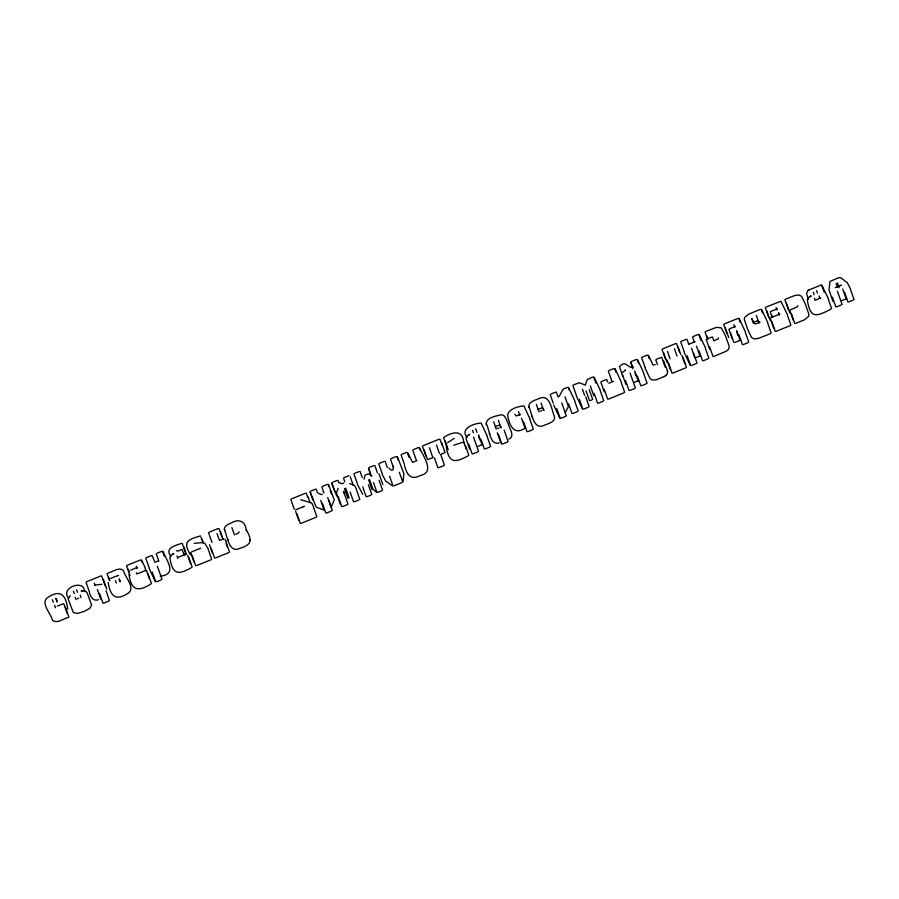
<?xml version="1.0" encoding="UTF-8"?>
<svg xmlns="http://www.w3.org/2000/svg" width="899" height="899" viewBox="0 0 899 899"><rect width="100%" height="100%" fill="white"/><g stroke="black" fill="none" stroke-linecap="round" stroke-linejoin="round"><path stroke-width="1.35" d="M454.231 438.386L447.646 442.656M393.166 466.199C394.245 470.885 391.649 471.604 388.851 467.918M403.112 481.291L403.865 473.515L397.482 456.928M364.028 479.189L365.005 475.234L368.197 473.942M338.238 488.236L336.395 492.821L340.26 504.081M565.224 412.765L568.438 406.55L564.988 396.762M558.863 396.751L563.212 389.222L567.224 387.424M622.569 372.343L625.592 370.028L624.895 370.455M665.721 375.568C670.834 371.838 663.945 365.477 663.788 361.027M807.965 290.557L806.504 293.49L808.482 299.153M508.901 439.072C515.554 435.914 509.092 428.329 508.205 423.71C506.373 420.518 505.541 413.945 500.395 414.889C495.518 416.237 485.28 417.844 486.415 424.643M416.878 460.715L412.495 462.389L407.775 452.77M70.212 595.711L68.133 598.756L73.269 612.522L77.516 613.455L83.697 611.59L89.585 608.511L91.642 605.094L87.034 592.587L85.113 590.8L81.18 590.935L82.405 590.778M538.108 409.405L542.277 407.719L544.041 410.337M645.066 368.028L649.685 377.906L651.719 379.895L656.023 379.884L664.597 376.378M808.628 290.096L821.607 284.826L828.181 298.21M664.451 376.479L665.957 375.411M807.74 290.725L808.763 289.995M130.692 570.236L137.457 567.235M343.665 483.033L341.901 483.741L339.811 482.875M295.602 509.902L304.244 506.283L303.143 506.766M468.525 435.116L469.649 434.374L467.165 436.015L465.963 438.24L469.683 449.275M172.597 554.323L173.799 553.559L170.934 555.346L169.81 557.504C172.394 574.461 177.845 575.326 191.341 567.718M809.988 296.659L811.213 295.883L808.437 297.614L807.28 299.906C810.347 318.583 815.73 317.055 830.777 309.222M110.723 578.327L118.41 575.405L117.836 575.574M199.983 548.525L200.511 548.266L191.509 551.907M840.7 285.5L841.419 285.174L835.306 287.646M86.866 581.608L100.699 576.012M107.869 573.113C112.454 572.146 119.005 566.392 123.523 570.651C124.804 576.877 134.85 586.564 129.198 592.407C116.926 601.184 110.431 597.7 108.172 582.406M127.4 565.224L140.222 560.043M146.571 557.47L152.01 555.515L154.92 562.257L158.325 560.886M157.111 553.211L161.618 551.39M181.205 543.468C175.215 545.738 164.27 547.884 170.99 556.616M209.388 532.084L217.951 528.612M291.647 498.821L305.334 493.293M310.942 491.023L315.268 489.281M322.651 486.292L327.124 484.482M332.608 482.269L337.024 480.482M344.373 477.515L348.857 475.695M354.79 473.301L359.117 471.548M369.388 467.401L373.86 465.592M379.614 463.266L384.188 461.412M391.38 458.512L396.01 456.636M401.887 454.265L406.303 452.478M413.596 449.534L418.159 447.68M423.249 445.623L438.993 439.263M444.443 437.06C452.815 431.498 463.232 429.767 463.772 442.937M551.042 393.964L555.391 392.211M573.697 384.806L579.327 382.727L585.305 385.132L587.249 379.524L592.767 377.097M609.185 370.467L613.691 368.646M620.119 366.039C625.76 359.51 629.311 369.905 633.469 366.961M631.626 361.387L636.144 359.566M642.47 357.004L647.033 355.161M662.866 348.756L675.531 343.643M681.532 341.215L686.038 339.395M693.387 336.428L697.894 334.597M705.85 331.383L716.559 327.337L721.29 327.877L725.493 335.732L729.28 346.531L728.572 349.318L726.459 351.116L714.02 356.42M724.538 323.831L737.798 318.471M760.251 309.391L748.507 314.212L744.507 317.65L744.327 319.55L748.114 330.36L751.598 337.507L754.272 338.934L758.576 338.339L770.376 333.641M766.128 307.02L780.894 301.289L787.468 314.661M785.659 299.12L794.66 295.557L798.964 294.962L801.65 296.4L805.122 303.536L808.92 314.335L808.74 316.234L804.729 319.684L795.784 323.37M689.05 344.182L695.096 341.732M181.261 549.761L177.541 551.244L176.586 550.615M771.05 311.346L777.354 308.795M729.73 328.731L735.393 326.438M322.28 494.304L321.145 494.607L318.504 493.248M520.442 414.36L516.251 415.934L514.835 414.237M601.645 381.412L605.847 379.715M656.585 359.207L660.799 357.499M707.064 338.945L711.57 337.125M219.682 540.423L223.48 538.894M57.266 606.151L62.829 603.903M145.481 570.517L137.727 573.652L136.76 573.843L136.378 572.764M178.665 557.099L186.172 554.065M462.816 442.229L453.725 445.252M613.489 381.322L608.837 383.244M714.02 340.687L718.2 338.912L718.346 337.81M760.06 322.078L755.284 323.977M771.095 317.617L779.826 314.088M790.603 309.683L797.346 306.93L797.941 305.615M816.191 299.839L820.697 298.019M428.452 459.355L433.307 457.389M440.544 454.467L444.185 452.995M634.053 382.457L638.627 380.603M695.612 357.735L700.456 355.779M590.587 400.46L591.677 400.021M477.751 446.432L482.505 444.499M734.921 342.44L740.585 340.148M525.466 427.857C514.329 436.037 509.227 425.553 507.643 415.181C508.351 408.742 519.262 406.247 523.859 405.842L529.916 418.777M841.554 300.693L846.633 298.637M160.269 576.304C177.114 574.034 167.506 562.122 163.09 551.683M68.009 617.568C63.436 618.546 56.873 624.288 52.367 620.04C51.074 613.815 41.039 604.128 46.681 598.284C59.424 589.092 65.728 593.542 67.785 609.106M103.913 603.049L108.633 601.15M150.65 584.159C137.884 592.149 131.097 590.362 129.018 574.45M156.707 581.72L161.179 579.911M196.667 565.561L210.838 559.83M215.535 557.931L228.683 552.615M301.232 523.285L316.01 517.318M326.787 512.958L331.506 511.048M342.733 506.508L347.16 504.732M354.566 501.732L358.982 499.945M367.107 496.664L370.95 495.113M377.883 492.304L381.693 490.764M394.088 485.752L401.797 482.639M438.892 467.649L443.612 465.738M467.986 455.883C454.894 463.109 448.826 463.277 446.275 446.769M473.144 453.804L477.65 451.972M485.325 448.871L489.809 447.061M528.005 431.621L532.511 429.801M561.167 418.215L565.527 416.451M572.989 413.428L577.349 411.675M583.833 409.056L588.306 407.247M598.577 403.089L602.903 401.347M608.657 399.021L623.816 392.885M630.019 390.38L634.503 388.57M641.762 385.637L646.269 383.817M673.003 373.006L685.667 367.882M691.657 365.466L696.163 363.646M703.512 360.668L708.019 358.847M743.417 344.542L747.934 342.721M776.253 331.27L790.064 325.685M836.8 306.784L841.194 305.008M848.937 301.884L853.196 300.165M502.755 443.96L507.227 442.151M77.213 598.734L78.663 598.217M540.288 411.09L541.76 410.585M497.63 428.452L499.102 427.946M235.74 534.197L238.482 533.096L239.1 531.848M655.214 364.634L653.045 365.095L648.505 355.453M94.631 585.092L101.947 584.294M84.461 591.576C84.506 578.439 59.604 588.216 68.605 598.004M499.17 443.016C489.191 445.331 489.876 429.025 486.089 423.721M201.781 542.648L194.285 543.322M98.519 599.723C93.541 601.712 90.439 596.992 89.462 592.621M200.522 535.905C188.105 539.58 182.283 541.355 190.442 554.897M300.76 499.754L310.829 502.687M349.632 483.606L353.093 484.797M369.051 474.166L371.972 475.976M204.657 543.097L208.242 548.817M392.211 485.696L385.57 480.909L382.21 474.279M373.355 489.517L376.288 492.202M362.713 494.315L357.386 484.325M311.672 503.024L313.414 506.294M354.509 485.505L356.386 488.921M336.81 496.113L331.765 483.505M850.6 289.141L847.206 282.612L840.722 277.679L838.846 277.622L829.901 281.454L829.058 289.95L832.867 301.221M761.723 309.683L767.78 322.617M759.127 322.696L758.071 320.437L753.879 322.19L753.519 323.415L751.8 318.516L754.07 323.37M739.27 318.763L745.338 331.697M699.366 334.9L705.423 347.823M684.128 352.239L690.185 365.174M637.616 359.858L643.673 372.793M615.163 368.938L621.22 381.873M594.25 377.389L600.307 390.323M576.293 395.83L582.35 408.764M568.696 387.716L574.753 400.651M553.638 404.988L559.695 417.923M528.803 406.46C531.961 412.944 533.107 430.643 544.423 425.249C548.03 423.586 555.998 421.901 554.436 416.417C551.537 409.899 550.042 393.234 539.097 398.527C535.489 400.19 527.522 401.887 529.118 407.371M501.361 427.654L499.586 425.002L496.091 426.182L495.282 427.519M487.213 436.037L481.156 423.103C475.166 423.137 459.322 428.104 467.064 437.498M419.642 447.972C423.047 456.119 435.498 472.323 420.294 475.515C411.034 480.527 406.865 475.065 404.483 465.277M344.564 493.708L343.463 491.303L348.003 504.148M328.596 484.775L334.271 499.866L331.158 507.261L327.708 497.484M224.345 529.533C227.537 535.939 228.582 553.66 239.853 548.368C250.596 545.008 253.125 541.232 246.236 529.826C245.27 521.195 238.718 518.678 231.942 522.6C228.975 523.971 222.941 526.061 224.66 530.455M224.952 539.186L226.087 541.603M149.167 568.494L155.235 581.428M141.694 560.335L145.189 567.797M378.951 473.582L382.884 484.595M667.238 370.815L667.552 371.725M850.6 289.793L854.05 299.581M844.532 292.242L847.971 302.03M842.7 289.006L846.15 298.794M837.497 282.882L839.216 287.77M836.104 283.443L837.396 287.118M837.374 291.164L842.105 304.401M832.407 297.153L835.845 306.941M828.181 298.861L831.631 308.638M822.046 286.051L824.192 292.164M819.056 295.917L819.922 298.356M816.607 290.68L817.472 293.13M813.28 292.265L814.134 294.715M814.37 298.03L815.224 300.48M791.378 313.729L794.828 323.516M789.76 310.267L793.199 320.055M786.456 303.21L789.895 312.998M784.816 299.704L788.254 309.492M787.457 315.313L790.906 325.101M778.489 312.616L779.354 315.066M776.095 307.514L776.961 309.953M771.713 315.156L772.578 317.594M770.207 311.919L771.926 316.819M771.848 321.628L775.298 331.416M770.241 318.201L773.691 327.989M766.881 311.032L770.331 320.819M765.285 307.604L768.724 317.392M767.78 323.269L771.23 333.057M761.206 309.245L762.498 312.919M756.34 315.538L758.925 322.887M745.327 332.349L748.777 342.137M738.753 318.325L740.046 321.988M739.012 334.9L742.462 344.688M736.663 330.529L740.102 340.316M736.584 331.585L737.877 335.26M733.887 324.618L734.753 327.067M730.516 332.799L733.966 342.586M728.887 329.315L732.325 339.103M725.313 327.877L728.763 337.664M723.684 324.415L726.707 332.978M712.525 336.979L713.817 340.642M706.648 335.473L707.94 339.148M704.996 331.967L707.153 338.08M709.614 346.789L713.064 356.577M706.209 339.53L709.659 349.306M705.423 348.475L708.873 358.263M698.849 334.45L701.006 340.575M699.107 351.037L702.557 360.814M696.523 346.16L699.961 355.948M692.545 337.001L694.264 341.901M693.567 353.273L697.006 363.061M691.5 348.194L694.938 357.982M686.993 339.249L688.713 344.137M687.252 355.824L690.702 365.612M680.678 341.8L684.128 351.588M683.06 357.521L686.51 367.309M681.869 355.274L684.881 363.837M678.138 347.003L680.723 354.341M676.498 343.497L679.509 352.06M674.419 348.711L676.992 356.049M667.496 351.509L670.07 358.847M668.598 363.365L672.036 373.152M666.968 359.903L670.418 369.691M663.664 352.846L667.114 362.634M662.024 349.34L665.474 359.128M661.754 357.341L665.204 367.129M655.742 359.78L657.472 364.668M647.988 355.015L649.28 358.679M641.616 357.588L645.066 367.376M643.673 373.445L647.111 383.232M637.099 359.42L638.391 363.084M637.357 375.996L640.796 385.783M634.705 370.984L638.144 380.771M635.087 373.332L635.953 375.771M630.783 361.971L632.514 366.859M630.783 362.623L632.941 368.736M630.087 373.051L635.346 387.986M625.614 380.738L629.064 390.526M622.468 374.669L625.918 384.457M619.389 366.578L622.838 376.366M621.22 382.524L624.659 392.301M614.646 368.489L615.939 372.164M608.331 371.04L611.781 380.828M606.803 379.569L607.668 382.019M604.252 389.379L607.702 399.167M600.79 381.996L604.24 391.784M600.307 390.975L603.746 400.763M593.733 376.951L595.88 383.064M594.172 393.459L597.61 403.235M590.362 385.986L593.812 395.774M589.193 389.627L592.643 399.414M586.081 390.885L589.53 400.673M585.721 396.875L589.16 406.651M582.417 389.2L584.575 395.313M579.428 399.414L582.867 409.202M572.854 385.39L576.304 395.178M574.753 401.302L578.192 411.09M568.179 387.278L569.045 389.728M568.595 403.797L572.034 413.585M561.774 402.977L566.37 415.866M556.357 392.054L558.077 396.953M556.762 408.573L560.212 418.361M550.188 394.549L553.211 403.112M541.052 402.977L543.637 410.315M536.388 404.516L538.973 411.854M529.916 419.428L533.354 429.216M523.6 421.979L527.039 431.767M521.532 418.226L524.971 428.014M518.498 411.596L519.791 415.271M504.114 430.037L508.07 441.578M498.361 420.26L500.934 427.598M498.349 434.329L501.788 444.117M493.697 421.8L496.282 429.138M497.316 432.79L500.765 442.578M487.202 436.689L490.652 446.477M480.92 439.229L484.37 449.017M478.571 434.88L482.021 444.668M478.616 436.184L479.909 439.847M475.695 428.733L476.987 432.397M472.503 430.34L473.368 432.79M473.571 437.15L478.493 451.399M468.739 444.162L472.177 453.95M465.39 445.511L468.829 455.299M463.783 442.083L466.367 449.421M445.219 441.106L448.23 449.669M443.6 437.644L447.039 447.421M441.589 442.623L445.039 452.411M439.948 439.117L442.094 445.23M441.004 455.366L444.454 465.154M436.42 444.915L439.442 453.478M434.487 458.007L437.937 467.795M429.385 447.758L432.824 457.546M424.047 449.714L427.497 459.501M422.406 446.207L425.856 455.995M419.125 447.533L419.979 449.983M412.753 450.107L416.192 459.895M407.269 452.321L409 457.22M401.044 454.838L404.483 464.626M396.976 456.49L398.268 460.153M399.313 472.256L402.763 482.044M390.492 459.108L393.504 467.671M385.143 461.266L387.3 467.39M389.593 476.189L393.043 485.977M378.76 463.85L382.21 473.638M374.827 465.446L377.4 472.784M379.097 480.358L382.547 490.146M368.534 467.986L370.691 474.099M368.534 468.637L371.118 475.976M373.512 482.673L376.962 492.461M369.556 479.56L372.995 489.348M368.657 479.92L372.096 489.708M368.399 484.763L371.838 494.54M360.083 471.402L362.241 477.515M362.724 486.966L366.174 496.754M353.948 473.885L357.386 483.673M356.386 489.573L359.825 499.361M350.239 476.773L353.262 485.336M350.161 492.09L353.61 501.878M343.53 478.088L344.823 481.763M345.666 488.112L349.104 497.9M344.452 488.595L347.902 498.383M337.99 480.336L338.844 482.774M338.339 496.877L341.777 506.665M331.765 482.853L334.776 491.416M328.079 484.336L328.944 486.786M330.236 490.449L331.529 494.124M328.922 500.676L332.36 510.463M321.797 486.876L323.955 492.989M322.381 503.328L325.831 513.104M320.685 500.35L324.123 510.138L316.212 507.171L310.088 492.259M316.223 489.123L317.516 492.798M310.099 491.607L313.11 500.17M313.403 506.946L316.853 516.734M307.941 496.653L310.088 502.766M306.301 493.146L307.593 496.81M296.827 513.655L300.277 523.443M295.636 511.407L298.659 519.97M290.804 499.406L294.254 509.194M231.886 527.601L234.47 534.95M226.087 542.254L229.526 552.042M226.166 543.637L227.458 547.311M220.558 531.972L223.143 539.31M218.918 528.466L221.929 537.029M217.041 533.601L219.199 539.715M208.534 532.658L211.984 542.445M211.13 548.289L214.58 558.077M209.489 544.783L212.512 553.346M208.242 549.469L211.681 559.257M202.129 539.333L203.421 542.996M200.96 537.119L203.107 543.243M192.262 555.919L195.712 565.707M190.655 552.492L194.105 562.28M188.734 557.346L192.184 567.134M187.565 555.144L190.577 563.707M183.789 546.794L186.374 554.132M182.171 543.322L185.183 551.885M183.733 552.84L184.587 555.29M182.216 549.615L184.374 555.728M177.013 555.964L177.878 558.414M162.573 551.244L164.292 556.133M156.257 553.795L158.842 561.133M157.359 566.269L162.022 579.327M152.302 572.079L155.741 581.867M145.728 558.054L149.178 567.842M148.054 573.798L151.493 583.586M146.447 570.371L149.459 578.934M145.189 568.449L146.043 570.899M141.177 559.886L142.042 562.336M136.311 566.19L137.176 568.64M128.186 569.269L129.04 571.719M126.557 565.797L130.007 575.585M119.376 579.035L120.241 581.484M119.129 579.248L119.994 581.698M115.42 580.642L116.286 583.08M108.644 577.147L109.936 580.81M107.015 573.697L109.172 579.821M103.306 579.372L106.756 589.16M101.666 575.866L105.104 585.654M106.037 590.778L109.487 600.566M99.508 593.419L102.958 603.207M97.362 589.486L100.812 599.273M94.316 583.215L95.182 585.654M86.023 582.192L89.462 591.969M80.202 595.16L81.067 597.61M76.572 589.845L77.438 592.295M73.415 591.126L74.28 593.576M75.145 597.206L76.01 599.644M65.425 607.196L68.863 616.984M63.795 603.757L67.234 613.545M56.199 598.509L57.053 600.959M55.794 598.397L57.087 602.06M54.603 605.319L55.457 607.769M52.412 599.757L53.277 602.206M227.784 539.321L228.11 540.232M532.242 416.248L532.568 417.158M489.539 433.509L489.854 434.419M246.236 529.826L246.551 530.736M249.686 539.614L250.001 540.524"/></g></svg>
